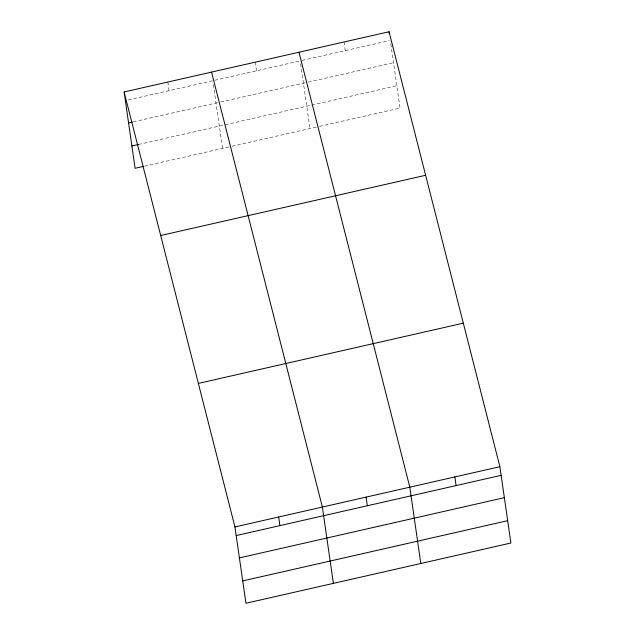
<?xml version="1.0" encoding="UTF-8"?>
<svg xmlns="http://www.w3.org/2000/svg" width="635" height="635" viewBox="0 0 635 635"><rect width="100%" height="100%" fill="white"/><g stroke="black" fill="none" stroke-linecap="round" stroke-linejoin="round"><path stroke-width="0.48" stroke-dasharray="3.17 2.38" d="M128.207 99.957L212.788 80.732M214.686 80.304L300.22 60.857M302.133 60.42L389.342 40.6M133.326 121.864L219.805 102.203M220.758 101.989L307.269 82.32M308.229 82.105L393.517 62.714M138.541 144.447L396.835 85.733M144.613 166.14L231.092 146.479M232.045 146.264L318.595 126.587M319.556 126.365L400.058 108.069L390.438 41.354M344.019 41.989L345.257 50.617M300.641 63.77L309.975 128.548M255.262 62.166L256.5 70.795M213.344 84.622L222.544 148.423M167.831 82.042L169.069 90.67"/><path stroke-width="0.95" d="M124.111 91.98L389.057 31.75L499.888 466.701L510.889 543.02L245.943 603.25L234.942 526.931L124.111 91.98L135.112 168.299L143.661 166.354M128.572 122.944L132.374 122.079M131.889 145.963L138.541 144.447M160.687 235.514L425.633 175.284M198.374 383.397L463.32 323.167M234.942 526.931L499.888 466.701M236.188 535.559L501.134 475.337M239.411 557.895L504.357 497.673M242.721 580.914L507.675 520.684M298.974 52.229L409.813 487.18L420.807 563.499M211.542 72.104L322.382 507.055L333.375 583.375M454.85 476.941L456.097 485.569M389.057 31.75L389.334 33.671M366.093 497.118L367.34 505.746M278.662 516.993L279.908 525.621"/></g></svg>
